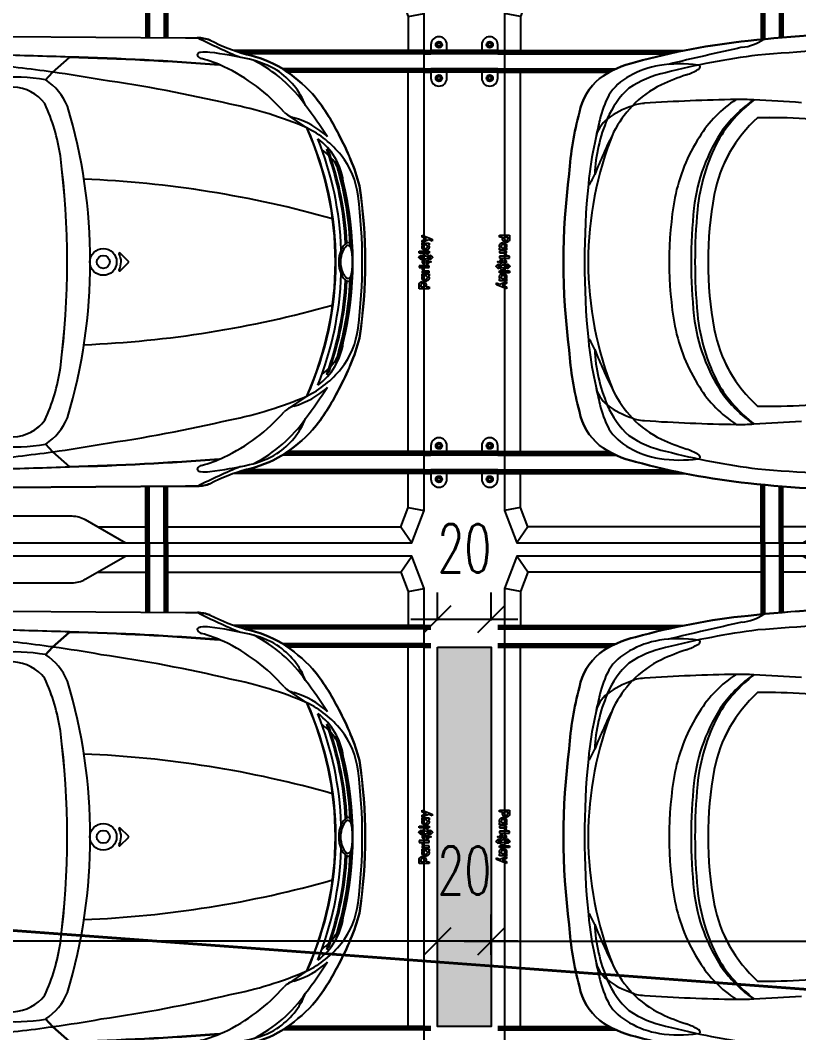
# Model space of a CAD drawing. Header units: metres. Extents: x 22161 to 254982, y -319656 to -11038.
# Drawn here: x 63554 to 63845, y -26471.8 to -26093.1 of the extents above; entities that cross this region are included whole.
import ezdxf

# ---------------------------------------------------------------- set-up
doc = ezdxf.new("R2010")
doc.units = ezdxf.units.M
doc.linetypes.add('CENTERX2', pattern=[20.32, 12.7, -2.54, 2.54, -2.54])
doc.linetypes.add('HIDDEN', pattern=[0.375, 0.25, -0.125])
for name, color, linetype in [('A_Walls conc', 7, 'Continuous'), ('Dashed up', 151, 'HIDDEN'), ('H_Dim_100', 151, 'Continuous'), ('H_Hatch_Beton', 5, 'Continuous'), ('Hatch_Grey_1', 9, 'Continuous'), ('j', 4, 'Continuous'), ('PMX25-CAR', 254, 'Continuous'), ('PMX25-HELPER', 8, 'CENTERX2'), ('PMX25-LOGO', 7, 'Continuous')]:
    doc.layers.add(name, color=color, linetype=linetype)
for name, color, linetype, true_color in [('PMX25-MODEL', 7, 'Continuous', 0xf64b32), ('PMX25-RAIL', 7, 'Continuous', 0xffcc5a), ('PMX25-SDP', 7, 'Continuous', 0x00b7c8)]:
    doc.layers.add(name, color=color, linetype=linetype, true_color=true_color)
doc.styles.add('ITALIC', font='italic.shx')
doc.styles.add('txt', font='txt.shx', dxfattribs={"width": 0.65})
doc.dimstyles.new('D-dim-100', dxfattribs={"dimtxt": 18, "dimasz": 10, "dimexe": 10, "dimexo": 10, "dimgap": 5, "dimtad": 1, "dimdec": 0, "dimzin": 9, "dimdsep": 46, "dimtxsty": 'txt', "dimblk": 'OBLIQUE', "dimcen": 2.5, "dimdle": 10, "dimadec": 0, "dimazin": 0, "dimtfac": 1, "dimtdec": 0, "dimtmove": 2, "dimatfit": 3, "dimfxl": 5, "dimfxlon": 1, "dimarcsym": 0})
doc.dimstyles.new('dim-a-100', dxfattribs={"dimtxt": 40, "dimasz": 1, "dimexe": 10, "dimexo": 0, "dimgap": 6, "dimtad": 0, "dimdec": 0, "dimrnd": 5, "dimzin": 0, "dimdsep": 46, "dimtxsty": 'ITALIC', "dimblk1": 'R', "dimblk2": 'R', "dimsah": 1, "dimcen": 0.01, "dimse1": 1, "dimse2": 1, "dimclrd": 1, "dimclrt": 3, "dimadec": 0, "dimazin": 0, "dimtfac": 1, "dimtdec": 0, "dimtix": 1, "dimtmove": 2, "dimatfit": 3, "dimldrblk": 'R', "dimfxl": 1, "dimtolj": 1, "dimtzin": 0, "dimarcsym": 0})

# ---------------------------------------------------------------- blocks, each defined once
blk = doc.blocks.new('R')
blk.add_line((0, 6), (0, -6))
blk.add_circle((0, 0), 2)
blk = doc.blocks.new('*D9490')
at = {"layer": 'Defpoints', "color": 0}
for p in [(22160.54, -11038.28), (254981.96, -319594.12), (254889.51, -319637.39)]:
    blk.add_point(p, dxfattribs=at)
at = {"layer": 'j', "color": 1, "lineweight": -2}
for p, q in [((254969.25, -319577.26), (254889.51, -319637.39)), ((254970.04, -319576.66), (254970.84, -319576.06)), ((254888.71, -319637.99), (254887.92, -319638.59))]:
    blk.add_line(p, q, dxfattribs=at)
for p, rotation in [((254969.25, -319577.26), 217.0216487905008), ((254889.51, -319637.39), 37.02164879050087)]:
    blk.add_blockref('R', p, dxfattribs=dict(at, rotation=rotation))
at = {"layer": 'j', "color": 3, "insert": (254929.38, -319607.33), "char_height": 40, "attachment_point": 5, "rotation": 217.0216, "style": 'ITALIC'}
blk.add_mtext('\\A1;100', dxfattribs=at)
blk = doc.blocks.new('_Oblique')
at = {"color": 0, "linetype": 'ByBlock', "lineweight": -2}
blk.add_line((-0.5, -0.5), (0.5, 0.5), dxfattribs=at)
blk = doc.blocks.new('*D14771')
at = {"layer": 'Defpoints', "color": 0}
for p in [(63729.98, -26317.15), (63709.98, -26327.6), (63729.98, -26327.6)]:
    blk.add_point(p, dxfattribs=at)
at = {"layer": 'H_Dim_100', "color": 0, "lineweight": -2}
for p, q in [((63709.98, -26317.6), (63709.98, -26307.15)), ((63729.98, -26317.6), (63729.98, -26307.15)), ((63699.98, -26317.15), (63739.98, -26317.15))]:
    blk.add_line(p, q, dxfattribs=at)
at = {"layer": 'H_Dim_100', "color": 0, "lineweight": -2, "xscale": 10, "yscale": 10, "zscale": 10, "rotation": 180}
blk.add_blockref('_Oblique', (63709.98, -26317.15), dxfattribs=at)
at = {"layer": 'H_Dim_100', "color": 0, "lineweight": -2, "xscale": 10, "yscale": 10, "zscale": 10}
blk.add_blockref('_Oblique', (63729.98, -26317.15), dxfattribs=at)
at = {"layer": 'H_Dim_100', "color": 0, "insert": (63719.98, -26290.65), "char_height": 18, "attachment_point": 5, "style": 'txt'}
blk.add_mtext('20', dxfattribs=at)
blk = doc.blocks.new('*D14780')
at = {"layer": 'Defpoints', "color": 0}
for p in [(64239.98, -26437.61), (63729.98, -26469.45), (64239.98, -26469.45)]:
    blk.add_point(p, dxfattribs=at)
at = {"layer": 'H_Dim_100', "color": 0, "lineweight": -2}
for p, q in [((63729.98, -26442.61), (63729.98, -26427.61)), ((64239.98, -26442.61), (64239.98, -26427.61)), ((63719.98, -26437.61), (64249.98, -26437.61))]:
    blk.add_line(p, q, dxfattribs=at)
at = {"layer": 'H_Dim_100', "color": 0, "lineweight": -2, "xscale": 10, "yscale": 10, "zscale": 10, "rotation": 180}
blk.add_blockref('_Oblique', (63729.98, -26437.61), dxfattribs=at)
at = {"layer": 'H_Dim_100', "color": 0, "lineweight": -2, "xscale": 10, "yscale": 10, "zscale": 10}
blk.add_blockref('_Oblique', (64239.98, -26437.61), dxfattribs=at)
at = {"layer": 'H_Dim_100', "color": 0, "insert": (63984.98, -26423.61), "char_height": 18, "attachment_point": 5, "style": 'txt'}
blk.add_mtext('510', dxfattribs=at)
blk = doc.blocks.new('*D14784')
at = {"layer": 'Defpoints', "color": 0}
for p in [(63709.98, -26437.61), (63709.98, -26469.45), (63729.98, -26469.45)]:
    blk.add_point(p, dxfattribs=at)
at = {"layer": 'H_Dim_100', "color": 0, "lineweight": -2}
for p, q in [((63709.98, -26442.61), (63709.98, -26427.61)), ((63729.98, -26442.61), (63729.98, -26427.61)), ((63739.98, -26437.61), (63699.98, -26437.61))]:
    blk.add_line(p, q, dxfattribs=at)
at = {"layer": 'H_Dim_100', "color": 0, "lineweight": -2, "xscale": 10, "yscale": 10, "zscale": 10, "rotation": 180}
blk.add_blockref('_Oblique', (63709.98, -26437.61), dxfattribs=at)
at = {"layer": 'H_Dim_100', "color": 0, "lineweight": -2, "xscale": 10, "yscale": 10, "zscale": 10}
blk.add_blockref('_Oblique', (63729.98, -26437.61), dxfattribs=at)
at = {"layer": 'H_Dim_100', "color": 0, "insert": (63719.98, -26411.11), "char_height": 18, "attachment_point": 5, "style": 'txt'}
blk.add_mtext('20', dxfattribs=at)
blk = doc.blocks.new('*D14785')
at = {"layer": 'Defpoints', "color": 0}
for p in [(63178.18, -26437.61), (63178.18, -26437.61), (63709.98, -26469.45)]:
    blk.add_point(p, dxfattribs=at)
at = {"layer": 'H_Dim_100', "color": 0, "lineweight": -2}
for p, q in [((63178.18, -26427.61), (63178.18, -26427.61)), ((63709.98, -26442.61), (63709.98, -26427.61)), ((63719.98, -26437.61), (63168.18, -26437.61))]:
    blk.add_line(p, q, dxfattribs=at)
at = {"layer": 'H_Dim_100', "color": 0, "lineweight": -2, "xscale": 10, "yscale": 10, "zscale": 10, "rotation": 180}
blk.add_blockref('_Oblique', (63178.18, -26437.61), dxfattribs=at)
at = {"layer": 'H_Dim_100', "color": 0, "lineweight": -2, "xscale": 10, "yscale": 10, "zscale": 10}
blk.add_blockref('_Oblique', (63709.98, -26437.61), dxfattribs=at)
at = {"layer": 'H_Dim_100', "color": 0, "insert": (63444.08, -26423.61), "char_height": 18, "attachment_point": 5, "style": 'txt'}
blk.add_mtext('532', dxfattribs=at)
blk = doc.blocks.new('CAR-SEDAN--TOP-DECOR-PMX25')
at = {"layer": 'PMX25-CAR'}
for p, q in [((-160.8, 83.88), (-165.3, 83.88)), ((-93.73, 84.36), (-160.8, 83.88)), ((-111.08, 71.01), (-117.4, 76.63)), ((-111.08, 70.85), (-117.4, 76.46)), ((-108.38, 68.14), (-111.08, 71.01)), ((-108.38, 67.98), (-111.08, 70.85)), ((-206.07, 50.17), (-198.87, 55.04)), ((-206.07, -50.17), (-198.87, -55.04)), ((-108.38, -67.98), (-111.08, -70.85)), ((-108.38, -68.14), (-111.08, -71.01)), ((-111.08, -70.85), (-117.4, -76.46)), ((-111.08, -71.01), (-117.4, -76.63)), ((-160.8, -83.88), (-165.3, -83.88)), ((-93.73, -84.36), (-160.8, -83.88))]:
    blk.add_line(p, q, dxfattribs=at)
for points in [[(107.74, 85.46, -0.029408), (158.85, 82.71, -0.042052), (200.97, 74.71, -0.105095), (214.46, 68.59, -0.171896), (221.96, 55.97, -0.050927), (225.79, 32.94, -0.065564), (225.79, -32.94, -0.050927), (221.96, -55.97, -0.171896), (214.46, -68.59, -0.105095), (200.97, -74.71, -0.042052), (158.85, -82.71, -0.029408), (107.74, -85.46)], [(-93.73, -84.36), (-160.8, -83.88), (-165.3, -83.88, -0.075259), (-169.95, -82.96, 0.049447), (-183.51, -77.6, -0.080698), (-196.74, -72.42, -0.062715), (-208.27, -62.83, -0.061643), (-218.03, -47.61, -0.061425), (-225.8, -28.52, -0.075225), (-225.8, 28.52, -0.061425), (-218.03, 47.61, -0.061643), (-208.27, 62.83, -0.062715), (-196.74, 72.42, -0.080698), (-183.51, 77.6, 0.049447), (-169.95, 82.96, -0.075259), (-165.3, 83.88), (-160.8, 83.88), (-93.73, 84.36)]]:
    blk.add_lwpolyline(points, format="xyb", dxfattribs=at)
for points in [[(-96.38, 65.42, 0.21976), (-108.14, 59.23, 0.069678), (-113.98, 39.65, 0.063275), (-113.98, -39.65, 0.069678), (-108.14, -59.23, 0.21976), (-96.38, -65.42, 0.037117), (-44.09, -55.97, 0.360325), (-40.55, -50.37, -0.038423), (-44.73, -17.52, -0.032223), (-52.03, -14.55, -0.201945), (-54.3, -10.55), (-54.3, 10.55, -0.201945), (-52.03, 14.55, -0.032223), (-44.73, 17.52, -0.038423), (-40.55, 50.37, 0.360325), (-44.09, 55.97, 0.037117)], [(119.99, 51.66, 0.304088), (114.77, 46.21), (114.77, -46.21, 0.304088), (119.99, -51.66, 0.041268), (155.35, -53.93, 0.163886), (171.55, -25.17, 0.091893), (171.55, 25.17, 0.163886), (155.35, 53.93, 0.041268)]]:
    blk.add_lwpolyline(points, format="xyb", close=True, dxfattribs=at)
for centre, radius, start, end in [((-282.85, 318.74), 262.64, 292.7519, 296.5872), ((-164.6, 68.06), 15.84, 92.5187, 109.7343), ((109.94, -350.04), 435.5, 83.5521, 90.29), ((-203.78, 148.67), 73.91, 285.9155, 297.2387), ((89.55, -698.99), 779.13, 85.15985, 88.61477), ((132.45, -171.21), 255.29, 74.431, 84.063), ((-174.19, 34.29), 44.3, 102.1421, 120.5966), ((-177.02, 41.79), 34.86, 102.6348, 120.9753), ((-153.75, -57.15), 136.49, 96.751, 103.0827), ((-152.3, 23.28), 54.74, 105.3002, 114.6581), ((-91.07, -978.56), 1055.52, 91.42921, 94.47226), ((-91.07, -978.73), 1055.52, 91.42921, 94.47226), ((-168.08, 65.94), 12.57, 82.1737, 97.8561), ((-167.28, 78.38), 2.36, 283.1984, 331.9154), ((-166.45, 76.88), 1.52, 41.6512, 86.9746), ((-165.82, 77.48), 0.658, 341.7255, 38.8125), ((-34.51, -2331.66), 2409.71, 91.32888, 91.97137), ((120.49, -197.99), 277.54, 75.5537, 82.7962), ((-164.41, 21.85), 60.02, 122.5877, 136.9421), ((-161.88, 27.8), 53.48, 117.1325, 144.9762), ((-145.33, 10.12), 69.61, 115.3484, 138.6962), ((-40.93, -433.11), 508.98, 94.9919, 97.9221), ((177.24, 72.93), 0.469, 129.2513, 176.9497), ((178.45, 73.54), 1.78, 199.2077, 244.3684), ((178.1, 71.73), 1.95, 104.9203, 126.3831), ((184.48, 24.02), 50.06, 81.2711, 97.8931), ((186.64, 40.72), 33.23, 60.0524, 80.5948), ((193.31, 39.9), 35.64, 53.5971, 77.5949), ((-179.76, 48.37), 27.82, 123.1182, 158.6656), ((-42.75, -416.63), 492.4, 97.995, 100.1199), ((-97.15, 4.54), 64.59, 83.8009, 100.0181), ((190.51, 94.4), 25.87, 240.2717, 250.7282), ((148.77, -26.76), 102.28, 65.4151, 71.057), ((181.75, 32.93), 38.67, 55.877, 78.0896), ((193.93, 51.64), 20.15, 32.1506, 62.5032), ((200.4, 51.69), 21.98, 11.2056, 50.22), ((-50.01, -484.15), 557.92, 98.1673, 103.2105), ((-96.42, 49.97), 21.81, 123.6769, 157.6102), ((-95.56, 49.6), 15.85, 92.9735, 142.5507), ((174.96, 32.14), 37.84, 43.7152, 64.3709), ((182.32, 41.42), 31.62, 22.4936, 48.0772), ((-151.66, 15.78), 73.61, 140.2708, 154.3805), ((162.27, -27.42), 88.18, 89.2731, 93.6198), ((125.29, 16.73), 54.1, 37.4412, 54.1701), ((153.16, -599.43), 660.26, 86.13621, 89.11285), ((139.54, 23.72), 44.04, 31.4915, 57.2212), ((175.84, 44.38), 39.48, 12.9085, 27.0964), ((-19.46, -79.36), 231.69, 143.4887, 147.0067), ((-150.34, -79.37), 141.02, 101.1054, 113.2737), ((77.13, 0), 202.29, 163.2572, 196.7428), ((-41.14, 28.61), 73.67, 155.4324, 171.3758), ((238.15, -1542.03), 1604.67, 92.90937, 93.54287), ((125.23, 19.24), 51.95, 30.2777, 52.7207), ((195.54, 31.49), 27.91, 79.4948, 85.6599), ((198.64, 51.37), 7.83, 62.0609, 75.2343), ((192.41, 27.84), 32.02, 53.3329, 71.9981), ((167.87, 26.76), 46.69, 27.7511, 42.4711), ((-193.24, 25.24), 29.78, 105.5199, 133.6166), ((-203.57, 61.99), 8.39, 286.3623, 315.0949), ((151.4, -161.06), 215.02, 88.9472, 98.3998), ((120.76, 15.5), 51.7, 10.7856, 48.0145), ((204.01, 44.04), 12.09, 11.1246, 51.5606), ((157.38, 30.31), 58.91, 2.3622, 23.2046), ((70.22, 16.77), 148.64, 11.4902, 14.1867), ((111.11, 25.71), 114.9, 3.6064, 15.2679), ((-189.32, 15.96), 38.09, 116.0817, 141.0743), ((-94.27, 0), 122.69, 155.9157, 204.0843), ((-94.1, 0), 122.69, 155.8616, 204.1384), ((113.57, 12.6), 66.04, 6.5279, 34.0955), ((-144.5, 6.54), 84.22, 150.8176, 164.8775), ((-196.28, 26.9), 23.7, 126.0607, 172.1709), ((-94.67, -0.01), 124.41, 158.2662, 177.8999), ((121.46, 10.92), 66.16, 11.4325, 32.7677), ((90.07, 0), 128.61, 337.8449, 22.1551), ((30.73, -40.87), 199.58, 21.6408, 26.6018), ((71.88, 14.49), 147.48, 6.8321, 12.4866), ((-94.68, -0.01), 126.14, 160.4779, 176.8863), ((-205.5, 32.28), 11.54, 123.0411, 140.9727), ((-188.4, 20.03), 33.51, 138.6846, 140.9658), ((106.09, 12.14), 72.15, 5.882, 27.4799), ((-195.24, 21.14), 30.23, 141.6601, 173.1733), ((-94.68, -0.01), 126.62, 161.0425, 176.7705), ((-203.23, 27.94), 16.2, 137.5427, 151.3063), ((198.1, 0), 314.59, 172.7589, 187.2411), ((-94.68, -0.01), 128.12, 163.5999, 177.2039), ((-94.7, 0), 127.84, 162.8481, 176.962), ((-187.59, 21.65), 33.1, 156.654, 168.918), ((-176.06, 17.09), 45.7, 153.192, 155.3203), ((-106.84, -367.31), 398.58, 92.2915, 105.8548), ((248.58, 46.72), 35.23, 203.3989, 210.465), ((179.01, 26.54), 39.69, 3.7238, 7.9632), ((-24.32, 0), 252.26, 352.4977, 7.5023), ((-37.34, 0), 190.61, 171.3961, 188.6039), ((-94.71, 0), 128.63, 166.4538, 193.5462), ((218.35, 29.1), 0.27, 239.4556, 4.0705), ((-68.02, 0.01), 288.11, 354.2027, 5.7986), ((-34.85, 0), 192.01, 172.5993, 187.4007), ((35.73, 0), 138.13, 349.4993, 10.5007), ((50.76, 0), 137.67, 349.9468, 10.0532), ((-34, 0), 212.76, 354.7316, 5.2684), ((-16.94, 0), 197.14, 354.1451, 5.8549), ((-192.69, 0.53), 30.65, 172.7148, 178.7464), ((-201.65, 0.18), 21.59, 166.9051, 180.4687), ((-216.95, 3.77), 6.18, 150.9416, 173.9628), ((-221.25, 4.76), 1.45, 102.1025, 167.8605), ((-221.53, 6.26), 0.972, 63.7035, 147.9621), ((-221.84, 4.52), 1.68, 38.8304, 81.862), ((-223.63, 2.91), 4.92, 19.4522, 58.9919), ((-225.28, 1.48), 6.27, 21.4953, 40.8079), ((-229.02, 0.02), 11, 359.9064, 24.3217), ((-228.87, 0.01), 10.15, 359.9671, 21.793), ((-192.69, -0.53), 30.65, 181.2536, 187.2852), ((-201.65, -0.18), 21.59, 179.5313, 193.0949), ((-225.28, -1.48), 6.27, 319.1921, 338.5047), ((-228.87, -0.01), 10.15, 338.207, 0.0329), ((-229.02, -0.02), 11, 335.6783, 0.0936), ((-216.95, -3.77), 6.18, 186.0372, 209.0584), ((-221.25, -4.76), 1.45, 192.1395, 257.8975), ((-94.68, 0.01), 128.12, 182.7961, 196.4001), ((-94.7, 0), 127.84, 183.038, 197.1519), ((-221.53, -6.26), 0.972, 212.0379, 296.2965), ((-221.84, -4.52), 1.68, 278.138, 321.1696), ((-223.63, -2.91), 4.92, 301.0081, 340.5478), ((-94.68, 0.01), 126.62, 183.2295, 198.9575), ((-94.68, 0.01), 126.14, 183.1137, 199.5221), ((-94.67, 0.01), 124.41, 182.1001, 201.7338), ((-106.84, 367.31), 398.58, 254.1452, 267.7085), ((113.57, -12.6), 66.04, 325.9045, 353.4721), ((106.09, -12.14), 72.15, 332.5201, 354.118), ((-195.24, -21.14), 30.23, 186.8267, 218.3399), ((120.76, -15.5), 51.7, 311.9855, 349.2144), ((121.46, -10.92), 66.16, 327.2323, 348.5675), ((-144.5, -6.54), 84.22, 195.1225, 209.1824), ((-187.59, -21.65), 33.1, 191.082, 203.346), ((-196.28, -26.9), 23.7, 187.8291, 233.9393), ((248.58, -46.72), 35.23, 149.535, 156.6011), ((218.35, -29.1), 0.27, 355.9295, 120.5444), ((179.01, -26.54), 39.69, 352.0368, 356.2762), ((30.73, 40.87), 199.58, 333.3982, 338.3592), ((157.38, -30.31), 58.91, 336.7954, 357.6378), ((71.88, -14.49), 147.48, 347.5134, 353.1679), ((111.11, -25.71), 114.9, 344.7321, 356.3936), ((-176.06, -17.09), 45.7, 204.6797, 206.808), ((-203.23, -27.94), 16.2, 208.6937, 222.4573), ((-189.32, -15.96), 38.09, 218.9257, 243.9183), ((-205.5, -32.28), 11.54, 219.0273, 236.9589), ((-188.4, -20.03), 33.51, 219.0342, 221.3154), ((-41.14, -28.61), 73.67, 188.6242, 204.5676), ((125.23, -19.24), 51.95, 307.2793, 329.7223), ((-151.66, -15.78), 73.61, 205.6195, 219.7292), ((-19.46, 79.36), 231.69, 212.9933, 216.5113), ((-193.24, -25.24), 29.78, 226.3834, 254.4801), ((139.54, -23.72), 44.04, 302.7788, 328.5085), ((167.87, -26.76), 46.69, 317.5289, 332.2489), ((204.01, -44.04), 12.09, 308.4394, 348.8754), ((70.22, -16.77), 148.64, 345.8133, 348.5098), ((-150.34, 79.37), 141.02, 246.7263, 258.8946), ((151.4, 161.06), 215.02, 261.6002, 271.0528), ((125.29, -16.73), 54.1, 305.8299, 322.5588), ((-203.57, -61.99), 8.39, 44.9051, 73.6377), ((-145.33, -10.12), 69.61, 221.3038, 244.6516), ((192.41, -27.84), 32.02, 288.0019, 306.6671), ((182.32, -41.42), 31.62, 311.9228, 337.5064), ((175.84, -44.38), 39.48, 332.9036, 347.0915), ((200.4, -51.69), 21.98, 309.78, 348.7944), ((-161.88, -27.8), 53.48, 215.0238, 242.8675), ((-179.76, -48.37), 27.82, 201.3344, 236.8818), ((-50.01, 484.15), 557.92, 256.7895, 261.8327), ((-96.42, -49.97), 21.81, 202.3898, 236.3231), ((-95.56, -49.6), 15.85, 217.4493, 267.0265), ((238.15, 1542.03), 1604.67, 266.45713, 267.09063), ((162.27, 27.42), 88.18, 266.3802, 270.7269), ((153.16, 599.43), 660.26, 270.88715, 273.86379), ((174.96, -32.14), 37.84, 295.6291, 316.2848), ((195.54, -31.49), 27.91, 274.3401, 280.5052), ((198.64, -51.37), 7.83, 284.7657, 297.9391), ((-164.41, -21.85), 60.02, 223.0579, 237.4123), ((193.93, -51.64), 20.15, 297.4968, 327.8494), ((-42.75, 416.63), 492.4, 259.8801, 262.005), ((-97.15, -4.54), 64.59, 259.9819, 276.1991), ((148.77, 26.76), 102.28, 288.943, 294.5849), ((181.75, -32.93), 38.67, 281.9104, 304.123), ((-177.02, -41.79), 34.86, 239.0247, 257.3652), ((-40.93, 433.11), 508.98, 262.0779, 265.0081), ((120.49, 197.99), 277.54, 277.2038, 284.4463), ((178.45, -73.54), 1.78, 115.6316, 160.7923), ((190.51, -94.4), 25.87, 109.2718, 119.7283), ((186.64, -40.72), 33.23, 279.4052, 299.9476), ((193.31, -39.9), 35.64, 282.4051, 306.4029), ((-174.19, -34.29), 44.3, 239.4034, 257.8579), ((-152.3, -23.28), 54.74, 245.3419, 254.6998), ((-91.07, 978.73), 1055.52, 265.52774, 268.57079), ((-91.07, 978.56), 1055.52, 265.52774, 268.57079), ((132.45, 171.21), 255.29, 275.937, 285.569), ((-234.39, 1694.69), 1818.51, 282.56403, 283.45609), ((177.24, -72.93), 0.469, 183.0503, 230.7487), ((178.1, -71.73), 1.95, 233.6169, 255.0797), ((184.48, -24.02), 50.06, 262.1069, 278.7289), ((-153.75, 57.15), 136.49, 256.9173, 263.249), ((-203.78, -148.67), 73.91, 62.7613, 74.0845), ((-282.85, -318.74), 262.64, 63.4128, 67.2481), ((-168.08, -65.94), 12.57, 262.1439, 277.8263), ((-167.28, -78.38), 2.36, 28.0846, 76.8016), ((-166.45, -76.88), 1.52, 273.0254, 318.3488), ((-165.82, -77.48), 0.658, 321.1875, 18.2745), ((-34.51, 2331.66), 2409.71, 268.02863, 268.67112), ((89.55, 698.99), 779.13, 271.38523, 274.84015), ((-164.6, -68.06), 15.84, 250.2657, 267.4813), ((109.94, 350.04), 435.5, 269.71, 276.4479), ((162.84, -97.04), 16.85, 95.6452, 125.5224)]:
    blk.add_arc(centre, radius, start, end, dxfattribs=at)
blk = doc.blocks.new('LOGO----DECOR-PMX25')
at = {"layer": 'PMX25-LOGO'}
for p, q in [((-10, 2.13), (-8.71, 2.13)), ((-10, -1.62), (-10, 2.13)), ((-9.29, 1.47), (-9.29, 0.11)), ((-8.76, 1.47), (-9.29, 1.47)), ((-9.29, 0.11), (-8.76, 0.11)), ((-8.61, 1.46), (-8.76, 1.47)), ((-8.76, 0.11), (-8.61, 0.13)), ((-8.71, 2.13), (-8.43, 2.11)), ((-8.48, 1.42), (-8.61, 1.46)), ((-8.61, 0.13), (-8.48, 0.17)), ((-8.36, 1.35), (-8.48, 1.42)), ((-8.48, 0.17), (-8.36, 0.23)), ((-8.43, 2.11), (-8.3, 2.07)), ((-8.26, 1.27), (-8.36, 1.35)), ((-8.36, 0.23), (-8.26, 0.31)), ((-8.3, 2.07), (-8.17, 2.03)), ((-8.19, 1.17), (-8.26, 1.27)), ((-8.26, 0.31), (-8.19, 0.41)), ((-8.13, 1.05), (-8.19, 1.17)), ((-8.19, 0.41), (-8.13, 0.53)), ((-8.17, 2.03), (-7.94, 1.9)), ((-8.09, 0.93), (-8.13, 1.05)), ((-8.13, 0.53), (-8.09, 0.66)), ((-8.08, 0.79), (-8.09, 0.93)), ((-8.09, 0.66), (-8.08, 0.79)), ((-7.94, 1.9), (-7.74, 1.74)), ((-7.74, 1.74), (-7.58, 1.55)), ((-7.58, 0.04), (-7.74, -0.16)), ((-7.58, 1.55), (-7.46, 1.32)), ((-7.46, 0.27), (-7.58, 0.04)), ((-7.46, 1.32), (-7.38, 1.06)), ((-7.38, 0.52), (-7.46, 0.27)), ((-7.38, 1.06), (-7.36, 0.79)), ((-7.36, 0.79), (-7.38, 0.52)), ((-7.19, -0.02), (-7.16, 0.13)), ((-7.16, 0.13), (-7.11, 0.26)), ((-7.11, 0.26), (-6.98, 0.49)), ((-6.98, 0.49), (-6.82, 0.68)), ((-6.82, 0.68), (-6.62, 0.82)), ((-6.62, 0.82), (-6.41, 0.92)), ((-6.42, 0.06), (-6.48, -0.05)), ((-6.33, 0.17), (-6.42, 0.06)), ((-6.41, 0.92), (-6.19, 0.98)), ((-6.23, 0.25), (-6.33, 0.17)), ((-6.11, 0.31), (-6.23, 0.25)), ((-6.19, 0.98), (-5.97, 1)), ((-5.98, 0.35), (-6.11, 0.31)), ((-5.84, 0.36), (-5.98, 0.35)), ((-5.97, 1), (-5.74, 0.98)), ((-5.71, 0.35), (-5.84, 0.36)), ((-5.74, 0.98), (-5.53, 0.92)), ((-5.58, 0.31), (-5.71, 0.35)), ((-5.47, 0.24), (-5.58, 0.31)), ((-5.53, 0.92), (-5.35, 0.82)), ((-5.37, 0.16), (-5.47, 0.24)), ((-5.29, 0.06), (-5.37, 0.16)), ((-5.35, 0.82), (-5.21, 0.7)), ((-5.23, -0.06), (-5.29, 0.06)), ((-5.21, 0.7), (-5.21, 0.95)), ((-5.21, 0.95), (-4.5, 0.95)), ((-4.5, 0.95), (-4.5, -1.62)), ((-3.41, 0.95), (-4.11, 0.95)), ((-4.11, 0.95), (-4.11, -1.62)), ((-3.41, 0.53), (-3.41, 0.95)), ((-3.36, 0.62), (-3.41, 0.53)), ((-3.37, -0.03), (-3.32, 0.06)), ((-3.29, 0.71), (-3.36, 0.62)), ((-3.32, 0.06), (-3.26, 0.13)), ((-3.22, 0.78), (-3.29, 0.71)), ((-3.26, 0.13), (-3.19, 0.19)), ((-3.14, 0.84), (-3.22, 0.78)), ((-3.19, 0.19), (-3.11, 0.23)), ((-3.05, 0.89), (-3.14, 0.84)), ((-3.11, 0.23), (-3.02, 0.26)), ((-2.94, 0.92), (-3.05, 0.89)), ((-3.02, 0.26), (-2.92, 0.27)), ((-2.83, 0.94), (-2.94, 0.92)), ((-2.92, 0.27), (-2.42, 0.27)), ((-2.7, 0.95), (-2.83, 0.94)), ((-2.42, 0.95), (-2.7, 0.95)), ((-2.42, 0.27), (-2.42, 0.95)), ((-1.42, 2.13), (-2.13, 2.13)), ((-2.13, 2.13), (-2.13, -1.62)), ((-1.42, -1.62), (-1.42, 2.13)), ((-0.37, 0.95), (-1.42, -0.33)), ((-0.61, -0.33), (0.44, 0.95)), ((0.44, 0.95), (-0.37, 0.95)), ((0.44, 0.19), (0.36, -0.06)), ((0.56, 0.41), (0.44, 0.19)), ((0.72, 0.61), (0.56, 0.41)), ((0.92, 0.77), (0.72, 0.61)), ((0.77, 1.32), (0.79, 1.37)), ((0.78, 1.26), (0.77, 1.32)), ((0.81, 1.24), (0.78, 1.26)), ((0.79, 1.37), (1.61, 2.19)), ((0.85, 1.23), (0.81, 1.24)), ((0.89, 1.24), (0.85, 1.23)), ((1.07, 1.32), (0.89, 1.24)), ((1.15, 0.9), (0.92, 0.77)), ((1.27, 1.37), (1.07, 1.32)), ((1.07, -0.08), (1.13, 0.03)), ((1.13, 0.03), (1.21, 0.12)), ((1.4, 0.98), (1.15, 0.9)), ((1.21, 0.12), (1.3, 0.2)), ((1.46, 1.41), (1.27, 1.37)), ((1.3, 0.2), (1.41, 0.26)), ((1.67, 1), (1.4, 0.98)), ((1.41, 0.26), (1.54, 0.3)), ((1.67, 1.42), (1.46, 1.41)), ((1.54, 0.3), (1.67, 0.31)), ((1.61, 2.19), (1.67, 2.21)), ((1.67, 2.21), (1.73, 2.19)), ((1.87, 1.41), (1.67, 1.42)), ((1.94, 0.98), (1.67, 1)), ((1.67, 0.31), (1.8, 0.3)), ((1.73, 2.19), (2.54, 1.37)), ((1.8, 0.3), (1.92, 0.26)), ((2.07, 1.37), (1.87, 1.41)), ((1.92, 0.26), (2.03, 0.2)), ((2.19, 0.9), (1.94, 0.98)), ((2.03, 0.2), (2.13, 0.12)), ((2.26, 1.32), (2.07, 1.37)), ((2.13, 0.12), (2.2, 0.03)), ((2.41, 0.77), (2.19, 0.9)), ((2.2, 0.03), (2.26, -0.08)), ((2.45, 1.24), (2.26, 1.32)), ((2.61, 0.61), (2.41, 0.77)), ((2.48, 1.23), (2.45, 1.24)), ((2.52, 1.24), (2.48, 1.23)), ((2.55, 1.26), (2.52, 1.24)), ((2.54, 1.37), (2.57, 1.32)), ((2.57, 1.32), (2.55, 1.26)), ((2.78, 0.41), (2.61, 0.61)), ((2.9, 0.19), (2.78, 0.41)), ((2.98, -0.06), (2.9, 0.19)), ((3.31, 2.13), (4.01, 2.13)), ((3.31, -1.62), (3.31, 2.13)), ((4.01, 2.13), (4.01, -1.62)), ((4.37, -0.02), (4.4, 0.13)), ((4.4, 0.13), (4.45, 0.26)), ((4.45, 0.26), (4.58, 0.49)), ((4.58, 0.49), (4.74, 0.68)), ((4.74, 0.68), (4.93, 0.82)), ((4.93, 0.82), (5.15, 0.92)), ((5.14, 0.06), (5.08, -0.05)), ((5.23, 0.17), (5.14, 0.06)), ((5.15, 0.92), (5.37, 0.98)), ((5.33, 0.25), (5.23, 0.17)), ((5.45, 0.31), (5.33, 0.25)), ((5.37, 0.98), (5.59, 1)), ((5.58, 0.35), (5.45, 0.31)), ((5.72, 0.36), (5.58, 0.35)), ((5.59, 1), (5.82, 0.98)), ((5.85, 0.35), (5.72, 0.36)), ((5.82, 0.98), (6.03, 0.92)), ((5.98, 0.31), (5.85, 0.35)), ((6.09, 0.24), (5.98, 0.31)), ((6.03, 0.92), (6.21, 0.82)), ((6.19, 0.16), (6.09, 0.24)), ((6.27, 0.06), (6.19, 0.16)), ((6.21, 0.82), (6.35, 0.7)), ((6.32, -0.06), (6.27, 0.06)), ((6.35, 0.7), (6.35, 0.95)), ((6.35, 0.95), (7.06, 0.95)), ((7.06, 0.95), (7.06, -1.62)), ((8.33, -1.51), (7.31, 0.95)), ((7.31, 0.95), (8.05, 0.95)), ((8.05, 0.95), (8.68, -0.63)), ((10, 0.95), (8.51, -2.81)), ((8.68, -0.63), (9.27, 0.95)), ((9.27, 0.95), (10, 0.95)), ((-9.29, -1.62), (-10, -1.62)), ((-8.71, -0.55), (-9.29, -0.55)), ((-9.29, -0.55), (-9.29, -1.62)), ((-8.43, -0.52), (-8.71, -0.55)), ((-8.3, -0.49), (-8.43, -0.52)), ((-8.17, -0.44), (-8.3, -0.49)), ((-7.94, -0.32), (-8.17, -0.44)), ((-7.74, -0.16), (-7.94, -0.32)), ((-7.22, -0.33), (-7.21, -0.17)), ((-7.21, -0.5), (-7.22, -0.33)), ((-7.21, -0.17), (-7.19, -0.02)), ((-7.19, -0.65), (-7.21, -0.5)), ((-7.16, -0.79), (-7.19, -0.65)), ((-7.1, -0.92), (-7.16, -0.79)), ((-6.97, -1.15), (-7.1, -0.92)), ((-6.81, -1.34), (-6.97, -1.15)), ((-6.62, -1.48), (-6.81, -1.34)), ((-6.41, -1.59), (-6.62, -1.48)), ((-6.52, -0.18), (-6.53, -0.33)), ((-6.53, -0.33), (-6.52, -0.47)), ((-6.48, -0.05), (-6.52, -0.18)), ((-6.52, -0.47), (-6.48, -0.6)), ((-6.48, -0.6), (-6.42, -0.72)), ((-6.42, -0.72), (-6.33, -0.82)), ((-6.19, -1.65), (-6.41, -1.59)), ((-6.33, -0.82), (-6.23, -0.9)), ((-6.23, -0.9), (-6.11, -0.97)), ((-5.98, -1.67), (-6.19, -1.65)), ((-6.11, -0.97), (-5.98, -1.01)), ((-5.98, -1.01), (-5.84, -1.02)), ((-5.74, -1.65), (-5.98, -1.67)), ((-5.84, -1.02), (-5.71, -1.01)), ((-5.53, -1.57), (-5.74, -1.65)), ((-5.71, -1.01), (-5.58, -0.97)), ((-5.58, -0.97), (-5.47, -0.9)), ((-5.35, -1.47), (-5.53, -1.57)), ((-5.47, -0.9), (-5.37, -0.82)), ((-5.37, -0.82), (-5.29, -0.72)), ((-5.21, -1.33), (-5.35, -1.47)), ((-5.29, -0.72), (-5.23, -0.6)), ((-5.2, -0.19), (-5.23, -0.06)), ((-5.23, -0.6), (-5.2, -0.47)), ((-5.21, -1.62), (-5.21, -1.33)), ((-5.21, -1.33), (-5.21, -1.33)), ((-4.5, -1.62), (-5.21, -1.62)), ((-5.19, -0.33), (-5.2, -0.19)), ((-5.2, -0.47), (-5.19, -0.33)), ((-4.11, -1.62), (-3.41, -1.62)), ((-3.41, -0.21), (-3.4, -0.12)), ((-3.41, -1.62), (-3.41, -0.21)), ((-3.4, -0.12), (-3.37, -0.03)), ((-2.13, -1.62), (-1.42, -1.62)), ((-1.42, -0.33), (-0.37, -1.62)), ((0.44, -1.62), (-0.61, -0.33)), ((-0.37, -1.62), (0.44, -1.62)), ((0.36, -0.06), (0.33, -0.33)), ((0.33, -0.33), (0.36, -0.6)), ((0.36, -0.6), (0.44, -0.85)), ((0.44, -0.85), (0.56, -1.08)), ((0.56, -1.08), (0.72, -1.28)), ((0.72, -1.28), (0.92, -1.44)), ((0.77, -1.98), (0.78, -1.93)), ((0.79, -2.04), (0.77, -1.98)), ((0.78, -1.93), (0.81, -1.9)), ((1.61, -2.85), (0.79, -2.04)), ((0.81, -1.9), (0.85, -1.89)), ((0.85, -1.89), (0.89, -1.9)), ((0.89, -1.9), (1.07, -1.98)), ((0.92, -1.44), (1.15, -1.56)), ((1.02, -0.33), (1.03, -0.2)), ((1.03, -0.46), (1.02, -0.33)), ((1.03, -0.2), (1.07, -0.08)), ((1.07, -0.59), (1.03, -0.46)), ((1.13, -0.7), (1.07, -0.59)), ((1.07, -1.98), (1.27, -2.04)), ((1.21, -0.79), (1.13, -0.7)), ((1.15, -1.56), (1.4, -1.64)), ((1.3, -0.87), (1.21, -0.79)), ((1.27, -2.04), (1.46, -2.07)), ((1.41, -0.93), (1.3, -0.87)), ((1.4, -1.64), (1.67, -1.67)), ((1.54, -0.97), (1.41, -0.93)), ((1.46, -2.07), (1.67, -2.09)), ((1.67, -0.98), (1.54, -0.97)), ((1.67, -2.88), (1.61, -2.85)), ((1.8, -0.97), (1.67, -0.98)), ((1.67, -1.67), (1.94, -1.64)), ((1.67, -2.09), (1.87, -2.07)), ((1.73, -2.85), (1.67, -2.88)), ((2.54, -2.04), (1.73, -2.85)), ((1.92, -0.93), (1.8, -0.97)), ((1.87, -2.07), (2.07, -2.04)), ((2.03, -0.87), (1.92, -0.93)), ((1.94, -1.64), (2.19, -1.56)), ((2.13, -0.79), (2.03, -0.87)), ((2.07, -2.04), (2.26, -1.98)), ((2.2, -0.7), (2.13, -0.79)), ((2.19, -1.56), (2.41, -1.44)), ((2.26, -0.59), (2.2, -0.7)), ((2.26, -0.08), (2.3, -0.2)), ((2.3, -0.46), (2.26, -0.59)), ((2.26, -1.98), (2.45, -1.9)), ((2.3, -0.2), (2.31, -0.33)), ((2.31, -0.33), (2.3, -0.46)), ((2.41, -1.44), (2.61, -1.28)), ((2.45, -1.9), (2.48, -1.89)), ((2.48, -1.89), (2.52, -1.9)), ((2.52, -1.9), (2.55, -1.93)), ((2.57, -1.98), (2.54, -2.04)), ((2.55, -1.93), (2.57, -1.98)), ((2.61, -1.28), (2.78, -1.08)), ((2.78, -1.08), (2.9, -0.85)), ((2.9, -0.85), (2.98, -0.6)), ((3, -0.33), (2.98, -0.06)), ((2.98, -0.6), (3, -0.33)), ((4.01, -1.62), (3.31, -1.62)), ((4.34, -0.17), (4.37, -0.02)), ((4.34, -0.33), (4.34, -0.17)), ((4.34, -0.5), (4.34, -0.33)), ((4.37, -0.65), (4.34, -0.5)), ((4.4, -0.79), (4.37, -0.65)), ((4.46, -0.92), (4.4, -0.79)), ((4.59, -1.15), (4.46, -0.92)), ((4.75, -1.34), (4.59, -1.15)), ((4.94, -1.48), (4.75, -1.34)), ((5.15, -1.59), (4.94, -1.48)), ((5.04, -0.18), (5.03, -0.33)), ((5.03, -0.33), (5.04, -0.47)), ((5.08, -0.05), (5.04, -0.18)), ((5.04, -0.47), (5.08, -0.6)), ((5.08, -0.6), (5.14, -0.72)), ((5.14, -0.72), (5.23, -0.82)), ((5.37, -1.65), (5.15, -1.59)), ((5.23, -0.82), (5.33, -0.9)), ((5.33, -0.9), (5.45, -0.97)), ((5.58, -1.67), (5.37, -1.65)), ((5.45, -0.97), (5.58, -1.01)), ((5.58, -1.01), (5.72, -1.02)), ((5.81, -1.65), (5.58, -1.67)), ((5.72, -1.02), (5.85, -1.01)), ((6.03, -1.57), (5.81, -1.65)), ((5.85, -1.01), (5.98, -0.97)), ((5.98, -0.97), (6.09, -0.9)), ((6.21, -1.47), (6.03, -1.57)), ((6.09, -0.9), (6.19, -0.82)), ((6.19, -0.82), (6.27, -0.72)), ((6.35, -1.33), (6.21, -1.47)), ((6.27, -0.72), (6.32, -0.6)), ((6.36, -0.19), (6.32, -0.06)), ((6.32, -0.6), (6.36, -0.47)), ((6.35, -1.62), (6.35, -1.33)), ((6.35, -1.33), (6.35, -1.33)), ((7.06, -1.62), (6.35, -1.62)), ((6.37, -0.33), (6.36, -0.19)), ((6.36, -0.47), (6.37, -0.33)), ((7.8, -2.81), (8.33, -1.51)), ((8.51, -2.81), (7.8, -2.81))]:
    blk.add_line(p, q, dxfattribs=at)
blk = doc.blocks.new('LOGO-O---DECOR-PMX25')
at = {"layer": 'PMX25-SDP'}
blk.add_lwpolyline([(-5.87, 2.91, 0.849652), (-6.37, 3.27), (-9.42, 0.22, 0.414379), (-9.42, -0.22), (-6.37, -3.27, 0.861509), (-5.88, -2.91, -0.233992)], format="xyb", close=True, dxfattribs=at)
for radius in [5, 2.42]:
    blk.add_circle((0, 0), radius, dxfattribs=at)
blk = doc.blocks.new('*U13186')
at = {"layer": 'PMX25-HELPER'}
for p in [(-252.5, 0), (252.5, 0)]:
    blk.add_point(p, dxfattribs=at)
at = {"layer": 'PMX25-RAIL'}
for p, q in [((-154.07, 105), (-154.07, 107.5)), ((-153.47, 105), (-153.47, 107.5)), ((-152.77, 105), (-152.77, 107.5)), ((-147.22, 105), (-147.22, 107.5)), ((-146.52, 105), (-146.52, 107.5)), ((-145.93, 105), (-145.93, 107.5)), ((145.92, 105), (145.92, 107.5)), ((146.52, 105), (146.52, 107.5)), ((147.22, 105), (147.22, 107.5)), ((152.77, 105), (152.77, 107.5)), ((153.48, 105), (153.48, 107.5)), ((154.07, 105), (154.07, 107.5)), ((-250, 79.07), (-252.5, 79.07)), ((-250, 78.47), (-252.5, 78.47)), ((-250, 77.77), (-252.5, 77.77)), ((252.5, 79.07), (250, 79.07)), ((252.5, 78.47), (250, 78.47)), ((252.5, 77.77), (250, 77.77)), ((-250, 72.22), (-252.5, 72.22)), ((252.5, 72.22), (250, 72.22)), ((-250, 71.52), (-252.5, 71.52)), ((-250, 70.92), (-252.5, 70.92)), ((252.5, 71.52), (250, 71.52)), ((252.5, 70.92), (250, 70.92)), ((-250, -70.93), (-252.5, -70.93)), ((-250, -71.53), (-252.5, -71.53)), ((252.5, -70.93), (250, -70.93)), ((252.5, -71.53), (250, -71.53)), ((-250, -72.23), (-252.5, -72.23)), ((252.5, -72.23), (250, -72.23)), ((-250, -77.78), (-252.5, -77.78)), ((-250, -78.48), (-252.5, -78.48)), ((-250, -79.08), (-252.5, -79.08)), ((252.5, -77.78), (250, -77.78)), ((252.5, -78.48), (250, -78.48)), ((252.5, -79.08), (250, -79.08)), ((-154.07, -107.5), (-154.07, -105)), ((-153.47, -107.5), (-153.47, -105)), ((-152.77, -107.5), (-152.77, -105)), ((-147.22, -107.5), (-147.22, -105)), ((-146.52, -107.5), (-146.52, -105)), ((-145.93, -107.5), (-145.93, -105)), ((145.92, -107.5), (145.92, -105)), ((146.52, -107.5), (146.52, -105)), ((147.22, -107.5), (147.22, -105)), ((152.77, -107.5), (152.77, -105)), ((153.48, -107.5), (153.48, -105)), ((154.07, -107.5), (154.07, -105))]:
    blk.add_line(p, q, dxfattribs=at)
at = {"layer": 'PMX25-SDP'}
for p, q in [((-241.27, 99), (-245.41, 105)), ((-154.07, 105), (-154.07, 83.92)), ((-153.47, 105), (-153.47, 83.93)), ((-152.77, 105), (-152.77, 83.93)), ((-147.22, 105), (-147.22, 83.97)), ((-146.52, 105), (-146.52, 83.98)), ((-145.93, 105), (-145.93, 83.98)), ((145.92, 105), (145.92, 83.98)), ((146.52, 105), (146.52, 83.93)), ((147.22, 105), (147.22, 83.87)), ((152.77, 105), (152.77, 83.35)), ((153.48, 105), (153.48, 83.28)), ((154.07, 105), (154.07, 83.22)), ((241.27, 99), (245.41, 105)), ((-244, 91.79), (-250, 92.89)), ((244, 91.79), (250, 92.89)), ((-250, 79.07), (-178.91, 79.07)), ((-250, 78.47), (-180.65, 78.47)), ((-250, 77.77), (-182.9, 77.77)), ((250, 79.07), (182.74, 79.07)), ((250, 78.47), (185.64, 78.47)), ((250, 77.77), (188.83, 77.77)), ((-250, 72.22), (-197.04, 72.22)), ((250, 72.22), (208.33, 72.22)), ((-250, 71.52), (-198.1, 71.52)), ((-250, 70.92), (-198.97, 70.92)), ((250, 71.52), (209.75, 71.52)), ((250, 70.92), (210.86, 70.92)), ((-250, -70.93), (-198.97, -70.93)), ((-250, -71.53), (-198.1, -71.53)), ((250, -71.53), (209.75, -71.53)), ((250, -70.93), (210.86, -70.93)), ((-250, -72.23), (-197.04, -72.23)), ((250, -72.23), (208.33, -72.23)), ((-250, -77.78), (-182.9, -77.78)), ((-250, -78.48), (-180.65, -78.48)), ((-250, -79.08), (-178.91, -79.08)), ((250, -79.08), (182.74, -79.08)), ((250, -78.48), (185.64, -78.48)), ((250, -77.78), (188.83, -77.78)), ((153.48, -105), (153.48, -83.28)), ((154.07, -105), (154.07, -83.22)), ((-154.07, -105), (-154.07, -83.92)), ((-153.47, -105), (-153.47, -83.93)), ((-152.77, -105), (-152.77, -83.93)), ((-147.22, -105), (-147.22, -83.97)), ((-146.52, -105), (-146.52, -83.98)), ((-145.93, -105), (-145.93, -83.98)), ((145.92, -105), (145.92, -83.98)), ((146.52, -105), (146.52, -83.93)), ((147.22, -105), (147.22, -83.87)), ((152.77, -105), (152.77, -83.35)), ((-244, -91.79), (-250, -92.89)), ((-244, -91.79), (-250, -92.89)), ((244, -91.79), (250, -92.89)), ((-241.27, -99), (-245.41, -105)), ((241.27, -99), (245.41, -105))]:
    blk.add_line(p, q, dxfattribs=at)
blk.add_lwpolyline([(-250, -92.89), (-245.41, -105), (245.41, -105), (250, -92.89), (250, 92.89), (245.41, 105), (-245.41, 105), (-250, 92.89)], close=True, dxfattribs=at)
for points in [[(138.28, 105), (123.28, 96.34, -0.131652), (118.28, 95), (-118.28, 95, -0.131652), (-123.28, 96.34), (-138.28, 105)], [(138.28, -105), (123.28, -96.34, 0.131652), (118.28, -95), (-118.28, -95, 0.131652), (-123.28, -96.34), (-138.28, -105)]]:
    blk.add_lwpolyline(points, format="xyb", dxfattribs=at)
for points in [[(-154.07, 99), (-241.27, 99), (-244, 91.79), (-244, 79.07)], [(-127.88, 99), (-145.93, 99)], [(127.88, 99), (145.92, 99)], [(154.07, 99), (241.27, 99), (244, 91.79), (244, 79.07)], [(-244, 70.92), (-244, -70.93)], [(244, 70.92), (244, -70.93)], [(-154.07, -99), (-241.27, -99), (-244, -91.79), (-244, -79.08)], [(154.07, -99), (241.27, -99), (244, -91.79), (244, -79.08)], [(-127.88, -99), (-145.93, -99)], [(127.88, -99), (145.92, -99)]]:
    blk.add_lwpolyline(points, dxfattribs=at)
blk.add_blockref('LOGO-O---DECOR-PMX25', (-130, 0))
blk.add_blockref('LOGO-O---DECOR-PMX25', (-130, 0))
at = {"layer": 'PMX25-CAR', "ltscale": 100}
blk.add_blockref('CAR-SEDAN--TOP-DECOR-PMX25', (0, 0), dxfattribs=at)
at = {"layer": 'PMX25-LOGO', "ltscale": 100}
for p, rotation in [((-250.19, 0), 270), ((250.19, 0), 89.99999999999999)]:
    blk.add_blockref('LOGO----DECOR-PMX25', p, dxfattribs=dict(at, rotation=rotation))
blk = doc.blocks.new('RAIL-ANCHOR--TOP-COMP-PMX25')
at = {"layer": 'PMX25-RAIL'}
for p, q in [((-3, 12.5), (-3, 10.32)), ((-1.04, 12.5), (-0.52, 13.4)), ((-0.52, 11.6), (-1.04, 12.5)), ((-0.52, 13.4), (0.52, 13.4)), ((0.52, 11.6), (-0.52, 11.6)), ((1.04, 12.5), (0.52, 13.4)), ((1.04, 12.5), (0.52, 11.6)), ((3, 10.32), (3, 12.5)), ((-3, 2.17), (-3, 0)), ((-1.04, 0), (-0.52, 0.9)), ((-0.52, -0.9), (-1.04, 0)), ((-0.52, 0.9), (0.52, 0.9)), ((1.04, 0), (0.52, 0.9)), ((1.04, 0), (0.52, -0.9)), ((3, 0), (3, 2.17)), ((0.52, -0.9), (-0.52, -0.9))]:
    blk.add_line(p, q, dxfattribs=at)
for centre, radius in [((0, 12.5), 1.2), ((0, 12.5), 0.6), ((0, 0), 1.2), ((0, 0), 0.6)]:
    blk.add_circle(centre, radius, dxfattribs=at)
for centre, start, end in [((0, 12.5), 0, 180), ((0, 0), 180, 0)]:
    blk.add_arc(centre, 3, start, end, dxfattribs=at)
blk = doc.blocks.new('*U14583')
at = {"layer": 'PMX25-HELPER'}
for p in [(0, 0), (25, 0)]:
    blk.add_point(p, dxfattribs=at)
at = {"layer": 'PMX25-RAIL'}
for p, q in [((25, 79.075), (0, 79.075)), ((25, 78.475), (0, 78.475)), ((25, 77.775), (0, 77.775)), ((25, 72.225), (0, 72.225)), ((25, 71.525), (0, 71.525)), ((25, 70.925), (0, 70.925)), ((25, -70.925), (0, -70.925)), ((25, -71.525), (0, -71.525)), ((25, -72.225), (0, -72.225)), ((25, -77.775), (0, -77.775)), ((25, -78.475), (0, -78.475)), ((25, -79.075), (0, -79.075))]:
    blk.add_line(p, q, dxfattribs=at)
for p in [(3, 68.75), (22, 68.75), (3, -81.25), (22, -81.25)]:
    blk.add_blockref('RAIL-ANCHOR--TOP-COMP-PMX25', p, dxfattribs=at)

msp = doc.modelspace()

# ---------------------------------------------------------------- hatches: boundary and pattern name
at = {"layer": 'H_Hatch_Beton', "transparency": 33554534}
h = msp.add_hatch(color=256, dxfattribs=at)
h.dxf.hatch_style = 1
h.paths.add_polyline_path([(63140.65, -24168.53), (64762.41, -24659.91), (64569.98, -25301.18), (64569.98, -25494.08), (64569.98, -25648.86), (64819.98, -25786.39), (64819.98, -26778.53), (63128.18, -26778.53), (63128.18, -26410.92), (62764.35, -26362.43), (62843.15, -25766.46), (62695.98, -25746.96), (62778.72, -25133.75), (62878.57, -25145.93), (62905.23, -24948.61)])
h.paths.add_polyline_path([(63174.03, -24230.89), (64700.19, -24693.3), (64519.98, -25293.84), (64519.98, -25494.08), (64519.98, -25698.86), (64769.98, -25831.39), (64769.98, -26728.53), (63178.18, -26728.53), (63178.18, -26367.14), (62820.47, -26319.46), (62899.28, -25723.39), (62752.24, -25703.91), (62821.69, -25189.19), (62921.55, -25201.37), (62954.24, -24959.25)], flags=16)
h = msp.add_hatch(color=256, dxfattribs=at)
h.dxf.hatch_style = 1
h.paths.add_polyline_path([(63709.98, -26327.6), (63729.98, -26327.6), (63729.98, -26469.45), (63709.98, -26469.45)])
at = {"layer": 'Hatch_Grey_1', "transparency": 33554559}
h = msp.add_hatch(dxfattribs=at)
h.set_pattern_fill('EARTH', color=256, scale=100, angle=45)
h.set_pattern_definition([(45, (64819.98, -26914.438), (4e-15, 35.35534), [25, -25]), (45, (64813.35, -26907.808), (4e-15, 35.35534), [25, -25]), (45, (64806.72, -26901.18), (4e-15, 35.35534), [25, -25]), (135, (64806.72, -26896.76), (-35.35534, 4e-15), [25, -25]), (135, (64813.35, -26890.13), (-35.35534, 4e-15), [25, -25]), (135, (64819.98, -26883.502), (-35.35534, 4e-15), [25, -25])])
h.paths.add_polyline_path([(63140.65, -24168.53), (64762.41, -24659.91), (64569.98, -25301.18), (64569.98, -25648.86), (64819.98, -25786.39), (64819.98, -26778.53), (63128.18, -26778.53), (63128.18, -26410.92), (62764.35, -26362.43), (62843.15, -25766.46), (62695.98, -25746.96), (62778.72, -25133.75), (62878.57, -25145.93), (62905.23, -24948.61)], flags=16)
h.paths.add_polyline_path([(62845.89, -23640.37), (65285.08, -24379.42), (64943.26, -25518.53), (65219.98, -25518.53), (65219.98, -27198.53), (62690.35, -27198.53), (62690.35, -26764.36), (62244.85, -26704.35), (62335.84, -26028.98), (62240.59, -26016.14), (62422.18, -24668.19), (62530.7, -24682.81)])

# ---------------------------------------------------------------- linework, layer by layer
at = {"layer": 'A_Walls conc'}
msp.add_lwpolyline([(63709.98, -26327.6), (63729.98, -26327.6), (63729.98, -26469.45), (63709.98, -26469.45)], close=True, dxfattribs=at)
at = {"layer": 'Dashed up', "const_width": 1, "elevation": 67890.2}
msp.add_lwpolyline([(64519.98, -26505.45), (62897.22, -26385.02), (63128.61, -24667.39), (64519.98, -25088.09)], close=True, dxfattribs=at)

# ---------------------------------------------------------------- block references
at = {"layer": 'PMX25-MODEL', "rotation": 179.9999999999999}
for p in [(63454.98, -26183.53, 67890.2), (63984.98, -26183.53, 67890.2), (63454.98, -26398.53, 67890.2), (63984.98, -26398.53, 67890.2)]:
    msp.add_blockref('*U13186', p, dxfattribs=at)
at = {"layer": 'PMX25-RAIL'}
msp.add_blockref('*U14583', (63707.48, -26183.53, 67890.2), dxfattribs=at)

# ---------------------------------------------------------------- dimensions: what is measured, and where the dimension line sits
at = {"layer": 'H_Dim_100'}
dim = msp.add_aligned_dim(p1=(63709.98, -26327.6), p2=(63729.98, -26327.6), distance=10.45, dimstyle='D-dim-100', dxfattribs=at)
dim.commit()
dim.dimension.update_dxf_attribs({"geometry": '*D14771', "text_midpoint": (63719.98, -26290.65, 67890.2)})
for base, p1, p2, picture, middle in [((63709.98, -26437.61, 67890.2), (63729.98, -26469.45), (63709.98, -26469.45), '*D14784', (63719.98, -26411.11, 67890.2)), ((63178.18, -26437.61, 67890.2), (63709.98, -26469.45), (63178.18, -26437.61, 67890.2), '*D14785', (63444.08, -26423.61, 67890.2)), ((64239.98, -26437.61, 67890.2), (63729.98, -26469.45), (64239.98, -26469.45), '*D14780', (63984.98, -26423.61, 67890.2))]:
    dim = msp.add_linear_dim(base=base, p1=p1, p2=p2, dimstyle='D-dim-100', dxfattribs=at)
    dim.commit()
    dim.dimension.update_dxf_attribs({"geometry": picture, "text_midpoint": middle})
at = {"layer": 'j', "color": 2}
dim = msp.add_linear_dim(base=(254889.51, -319637.39, 75000), p1=(254981.96, -319594.12, 75000), p2=(22160.54, -11038.28, 75000), angle=37.0216, dimstyle='dim-a-100', override={"dimfxl": 10, "dimfxlon": 1, "dimarcsym": 1}, dxfattribs=at)
dim.commit()
dim.dimension.update_dxf_attribs({"geometry": '*D9490', "text_midpoint": (254929.38, -319607.33, 75000)})

doc.saveas('drawing.dxf')
